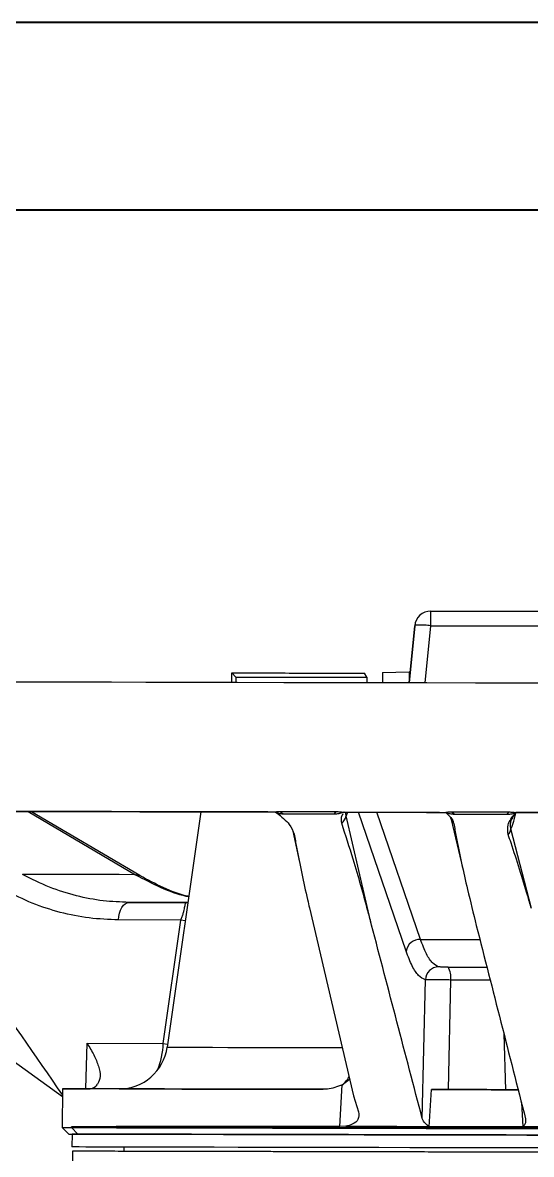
# Model space of a CAD drawing. Header units: millimetres. Extents: x 1890 to 4327, y 775 to 2498.
# Drawn here: x 2545.5 to 2624.2, y 2322.9 to 2497.9 of the extents above; entities that cross this region are included whole.
import ezdxf

# ---------------------------------------------------------------- set-up
doc = ezdxf.new("R2010")
doc.units = ezdxf.units.MM
doc.layers.add('AM_BOR', color=7, linetype='Continuous', lineweight=50)
doc.layers.add('粗实线', color=7, linetype='Continuous', lineweight=40)

# ---------------------------------------------------------------- blocks, each defined once
blk = doc.blocks.new('rA3')
at = {"layer": '粗实线'}
for p, q in [((753.384, 421.26), (333.384, 421.26)), ((748.384, 416.26), (358.384, 416.26))]:
    blk.add_line(p, q, dxfattribs=at)

msp = doc.modelspace()

# ---------------------------------------------------------------- linework, layer by layer
at = {"color": 7, "linetype": 'Continuous', "lineweight": 25}
for p, q in [((2608.656, 2404.656), (2608.661, 2406.917)), ((2641.636, 2406.846), (2608.661, 2406.917)), ((2608.661, 2406.917), (2608.661, 2406.917)), ((2608.661, 2406.917), (2641.636, 2406.846)), ((2606.167, 2404.661), (2605.298, 2395.804)), ((2605.298, 2395.804), (2606.167, 2404.661)), ((2606.167, 2404.661), (2606.167, 2404.661)), ((2607.786, 2395.798), (2608.656, 2404.656)), ((2608.656, 2404.656), (2641.631, 2404.585)), ((2601.184, 2397.407), (2605.328, 2397.55)), ((2605.328, 2397.55), (2605.325, 2396.075)), ((2605.328, 2397.55), (2605.469, 2397.55)), ((2577.876, 2395.862), (2577.879, 2397.359)), ((2577.879, 2397.359), (2578.514, 2396.725)), ((2578.514, 2396.725), (2578.512, 2395.861)), ((2598.785, 2396.696), (2598.391, 2397.322)), ((2598.785, 2396.696), (2598.783, 2395.818)), ((2602.713, 2395.811), (2598.783, 2395.819)), ((2601.184, 2397.407), (2601.181, 2395.814)), ((2546.413, 2375.931), (2563, 2366.155)), ((2563.656, 2366.01), (2546.808, 2375.93)), ((2573.08, 2375.874), (2567.886, 2339.48)), ((2584.635, 2375.849), (2584.795, 2375.734)), ((2585.417, 2375.261), (2584.795, 2375.734)), ((2585.335, 2375.931), (2593.975, 2375.913)), ((2585.335, 2375.931), (2585.826, 2375.58)), ((2585.826, 2375.58), (2593.726, 2375.563)), ((2593.975, 2375.913), (2593.726, 2375.563)), ((2595.257, 2375.833), (2595.207, 2375.827)), ((2595.55, 2375.254), (2595.475, 2375.862)), ((2595.764, 2375.832), (2595.55, 2375.254)), ((2599.51, 2358.355), (2595.55, 2375.254)), ((2604.842, 2354.32), (2597.496, 2375.828)), ((2607.055, 2356.148), (2600.322, 2375.822)), ((2610.914, 2375.839), (2611.067, 2375.688)), ((2610.984, 2375.8), (2610.977, 2375.793)), ((2611.663, 2374.987), (2611.814, 2374.714)), ((2611.814, 2374.713), (2613.589, 2367.088)), ((2611.89, 2375.874), (2620.748, 2375.855)), ((2611.89, 2375.874), (2612.308, 2375.523)), ((2612.308, 2375.523), (2620.408, 2375.506)), ((2620.748, 2375.855), (2620.408, 2375.506)), ((2621.817, 2375.77), (2621.712, 2375.656)), ((2624.209, 2360.943), (2621.051, 2373.245)), ((2587.313, 2372.902), (2588.34, 2368.069)), ((2562.003, 2361.878), (2570.858, 2361.859)), ((2570.858, 2361.859), (2569.197, 2361.862)), ((2571.08, 2361.862), (2570.858, 2361.859)), ((2570.858, 2361.859), (2571.079, 2361.858)), ((2589.885, 2361.02), (2596.69, 2331.947)), ((2569.989, 2359.145), (2560.359, 2359.165)), ((2567.278, 2340.071), (2569.989, 2359.145)), ((2570.676, 2359.034), (2569.989, 2359.145)), ((2551.681, 2331.785), (2515.392, 2358.116)), ((2607.342, 2328.439), (2607.815, 2349.902)), ((2611.382, 2332.93), (2611.736, 2349.873)), ((2619.965, 2341.533), (2620.201, 2332.911)), ((2555.312, 2333.05), (2555.491, 2340.096)), ((2555.491, 2340.096), (2567.278, 2340.071)), ((2567.278, 2340.071), (2567.956, 2339.97)), ((2594.949, 2333.676), (2596.085, 2334.53)), ((2551.684, 2333.058), (2551.671, 2327.058)), ((2560.487, 2333.039), (2555.963, 2333.049)), ((2594.594, 2327.199), (2594.949, 2333.676)), ((2608.421, 2327.177), (2608.741, 2332.936)), ((2596.69, 2331.947), (2597.481, 2329.493)), ((2622.664, 2330.95), (2622.865, 2327.146)), ((2551.671, 2327.058), (2552.669, 2326.056)), ((2553.09, 2327.055), (2553.09, 2327.158)), ((2554.068, 2326.053), (2553.09, 2327.055)), ((2553.169, 2326.055), (2553.165, 2324.055)), ((2595.508, 2327.264), (2594.594, 2327.199)), ((2608.326, 2327.237), (2608.421, 2327.177)), ((2622.929, 2327.205), (2622.865, 2327.146)), ((2561.165, 2324.037), (2561.163, 2323.379)), ((2553.263, 2323.396), (2552.938, 2302.028))]:
    msp.add_line(p, q, dxfattribs=at)
at = {"color": 7, "linetype": 'Continuous', "lineweight": 25, "flags": 128}
for points in [[(2577.876, 2395.864), (2573.311, 2395.874), (2566.22, 2395.889), (2559.264, 2395.904), (2552.46, 2395.918), (2545.822, 2395.933), (2539.365, 2395.946)], [(2630.577, 2395.75), (2623.059, 2395.766), (2615.55, 2395.782), (2608.065, 2395.798), (2600.621, 2395.814), (2593.235, 2395.83), (2585.923, 2395.845), (2578.701, 2395.861), (2571.585, 2395.876), (2564.589, 2395.891), (2557.731, 2395.906), (2551.025, 2395.92), (2544.485, 2395.934)], [(2546.75, 2375.93), (2550.208, 2375.923), (2555.97, 2375.911)], [(2563, 2366.155), (2560.466, 2366.161), (2558.025, 2366.166), (2555.681, 2366.171), (2553.438, 2366.176), (2551.299, 2366.18), (2549.266, 2366.184), (2547.343, 2366.189), (2545.531, 2366.192)], [(2563, 2366.155), (2563.356, 2366.128), (2563.654, 2366.011)], [(2560.359, 2359.165), (2560.407, 2359.703), (2560.513, 2360.216), (2560.671, 2360.685), (2560.876, 2361.094), (2561.121, 2361.428), (2561.397, 2361.675), (2561.695, 2361.827), (2562.003, 2361.878)], [(2607.055, 2356.148), (2608.431, 2356.145), (2609.811, 2356.142), (2611.195, 2356.139), (2612.582, 2356.136), (2613.973, 2356.133), (2615.366, 2356.13), (2616.235, 2356.128)], [(2611.332, 2351.867), (2612.352, 2351.865), (2613.374, 2351.862), (2614.398, 2351.86), (2615.425, 2351.858), (2616.454, 2351.856), (2617.324, 2351.854)], [(2617.833, 2349.86), (2617.725, 2349.86), (2616.722, 2349.863), (2615.72, 2349.865), (2614.721, 2349.867), (2613.723, 2349.869), (2612.729, 2349.871), (2611.736, 2349.873)], [(2567.886, 2339.48), (2567.898, 2339.479), (2568.175, 2339.479), (2568.816, 2339.477), (2569.817, 2339.475), (2571.172, 2339.472), (2572.872, 2339.469), (2574.907, 2339.464), (2577.264, 2339.459), (2579.928, 2339.454), (2582.882, 2339.447), (2586.11, 2339.44), (2589.589, 2339.433), (2593.3, 2339.425), (2594.896, 2339.422)], [(2592.004, 2332.971), (2587.343, 2332.981), (2582.883, 2332.991), (2578.647, 2333), (2574.657, 2333.009), (2570.932, 2333.017), (2567.491, 2333.024), (2564.353, 2333.031), (2561.533, 2333.037), (2559.046, 2333.042), (2556.905, 2333.047), (2555.119, 2333.05), (2553.7, 2333.054), (2552.653, 2333.056), (2551.984, 2333.057), (2551.696, 2333.058), (2551.791, 2333.058), (2552.269, 2333.057), (2553.127, 2333.055), (2554.361, 2333.052), (2555.963, 2333.049)], [(2622.162, 2332.907), (2620.815, 2332.91), (2619.073, 2332.913), (2617.335, 2332.917), (2615.602, 2332.921), (2613.876, 2332.925), (2612.156, 2332.928), (2610.444, 2332.932), (2608.741, 2332.936)], [(2611.382, 2332.93), (2612.475, 2332.928), (2613.571, 2332.925), (2614.67, 2332.923), (2615.772, 2332.921), (2616.876, 2332.918), (2617.982, 2332.916), (2619.091, 2332.913), (2620.201, 2332.911)], [(2551.671, 2327.058), (2551.771, 2327.058), (2552.24, 2327.057), (2553.09, 2327.055)], [(2552.669, 2326.056), (2552.767, 2326.056), (2553.23, 2326.055), (2554.068, 2326.053)], [(2553.09, 2327.158), (2554.31, 2327.156), (2555.883, 2327.152), (2557.802, 2327.148), (2560.058, 2327.143), (2562.639, 2327.138), (2565.533, 2327.131), (2568.726, 2327.125), (2572.202, 2327.117), (2575.944, 2327.109), (2579.934, 2327.101), (2584.152, 2327.092), (2588.578, 2327.082), (2593.19, 2327.072), (2597.967, 2327.062), (2602.883, 2327.051), (2607.916, 2327.041), (2613.041, 2327.03), (2618.232, 2327.019), (2623.465, 2327.007), (2628.714, 2326.996)], [(2553.09, 2327.055), (2554.31, 2327.052), (2555.883, 2327.049), (2557.802, 2327.045), (2560.058, 2327.04), (2562.639, 2327.034), (2565.533, 2327.028), (2568.726, 2327.021), (2572.202, 2327.014), (2575.944, 2327.006), (2579.933, 2326.997), (2584.152, 2326.988), (2588.578, 2326.979), (2593.19, 2326.969), (2597.966, 2326.959), (2602.883, 2326.948), (2607.916, 2326.937), (2613.04, 2326.926), (2618.232, 2326.915), (2623.465, 2326.904), (2628.714, 2326.893)], [(2625.4, 2325.9), (2620.333, 2325.911), (2615.296, 2325.922), (2610.313, 2325.932), (2605.409, 2325.943), (2600.605, 2325.953), (2595.926, 2325.963), (2591.393, 2325.973), (2587.029, 2325.982), (2582.853, 2325.991), (2578.886, 2325.999), (2575.147, 2326.007), (2571.653, 2326.015), (2568.422, 2326.022), (2565.468, 2326.028), (2562.806, 2326.034), (2560.448, 2326.039), (2558.405, 2326.043), (2556.688, 2326.047), (2555.305, 2326.05), (2554.261, 2326.052), (2553.563, 2326.054), (2553.213, 2326.055), (2553.169, 2326.055)], [(2554.068, 2326.053), (2555.272, 2326.05), (2556.825, 2326.047), (2558.718, 2326.043), (2560.944, 2326.038), (2563.491, 2326.032), (2566.346, 2326.026), (2569.497, 2326.02), (2572.926, 2326.012), (2576.618, 2326.004), (2580.555, 2325.996), (2584.717, 2325.987), (2589.084, 2325.978), (2593.635, 2325.968), (2598.347, 2325.958), (2603.198, 2325.947), (2608.164, 2325.937), (2613.22, 2325.926), (2618.343, 2325.915), (2623.506, 2325.904), (2628.685, 2325.893)], [(2595.508, 2327.264), (2597.064, 2327.261), (2598.634, 2327.257), (2600.218, 2327.254), (2601.816, 2327.251), (2603.427, 2327.247), (2605.049, 2327.244), (2606.683, 2327.24), (2608.326, 2327.237)], [(2622.929, 2327.205), (2624.628, 2327.202), (2626.327, 2327.198), (2628.027, 2327.195), (2629.726, 2327.191), (2631.423, 2327.187), (2633.118, 2327.184), (2634.81, 2327.18), (2636.497, 2327.176)], [(2625.396, 2323.9), (2620.329, 2323.911), (2615.292, 2323.922), (2610.309, 2323.932), (2605.404, 2323.943), (2600.601, 2323.953), (2595.922, 2323.963), (2591.389, 2323.973), (2587.025, 2323.982), (2582.849, 2323.991), (2578.882, 2323.999), (2575.143, 2324.007), (2571.649, 2324.015), (2568.418, 2324.022), (2565.464, 2324.028), (2562.801, 2324.034), (2560.443, 2324.039), (2558.401, 2324.043), (2556.684, 2324.047), (2555.3, 2324.05), (2554.257, 2324.052), (2553.558, 2324.054), (2553.208, 2324.055), (2553.165, 2324.055)]]:
    msp.add_lwpolyline(points, dxfattribs=at)
at = {"color": 7, "linetype": 'Continuous', "lineweight": 25}
for centre, radius, start, end in [((2608.655, 2404.417), 2.5, 89.87751, 174.39392), ((2608.655, 2404.417), 2.5, 89.87751, 174.39392), ((2593.749, 2375.534), 1.823, 308.25504, 351.17437), ((2613.27, 2375.157), 1.522, 197.80201, 225.85834), ((2619.313, 2373.513), 1.759, 318.63519, 351.23149), ((2588.759, 2373.252), 1.488, 193.75442, 213.93144), ((2606.962, 2354.008), 2.143, 87.51436, 171.60882), ((2609.88, 2349.84), 2.066, 90.16378, 178.29517), ((2608.879, 2350.332), 2.894, 350.88042, 32.03121), ((2556.132, 2340.312), 11.149, 336.94632, 358.7596), ((2560.461, 2340.539), 7.5, 269.87751, 351.87751), ((2591.726, 2337.207), 4.862, 309.67622, 331.69155)]:
    msp.add_arc(centre, radius, start, end, dxfattribs=at)
for points in [[(2608.656, 2404.656), (2608.332, 2404.684), (2607.683, 2404.74), (2606.864, 2404.765), (2606.287, 2404.743), (2606.207, 2404.688), (2606.167, 2404.661)], [(2569.197, 2361.862), (2567.876, 2361.865), (2565.235, 2361.871), (2563.08, 2361.875), (2562.003, 2361.878)], [(2700.063, 2323.082), (2699.942, 2323.082), (2699.699, 2323.083), (2697.75, 2323.087), (2694.674, 2323.093), (2690.41, 2323.102), (2685.062, 2323.114), (2678.713, 2323.127), (2671.474, 2323.143), (2663.468, 2323.16), (2654.832, 2323.178), (2645.715, 2323.198), (2636.271, 2323.218), (2626.663, 2323.239), (2617.055, 2323.259), (2607.611, 2323.279), (2598.494, 2323.299), (2589.858, 2323.317), (2581.852, 2323.334), (2574.613, 2323.35), (2568.264, 2323.364), (2562.916, 2323.375), (2558.653, 2323.384), (2555.577, 2323.391), (2553.627, 2323.395), (2553.384, 2323.396), (2553.263, 2323.396)], [(2626.663, 2323.239), (2623.805, 2323.245), (2618.089, 2323.257), (2609.662, 2323.275), (2601.526, 2323.292), (2593.819, 2323.309), (2586.675, 2323.324), (2580.215, 2323.338), (2574.55, 2323.35), (2569.777, 2323.36), (2565.972, 2323.369), (2563.228, 2323.375), (2561.488, 2323.378), (2561.271, 2323.379), (2561.163, 2323.379)]]:
    msp.add_open_spline(points, degree=3, dxfattribs=at)
for points, knots in [([(2577.879, 2397.359), (2581.246, 2397.353), (2587.994, 2397.341), (2594.92, 2397.328), (2598.391, 2397.322)], [0, 0, 0, 0, 0.4988559, 1, 1, 1, 1]), ([(2578.514, 2396.725), (2581.841, 2396.721), (2588.51, 2396.712), (2595.354, 2396.701), (2598.785, 2396.696)], [0, 0, 0, 0, 0.498853, 1, 1, 1, 1]), ([(2537.36, 2375.959), (2540.976, 2375.951), (2548.243, 2375.935), (2559.864, 2375.909), (2571.98, 2375.883), (2580.4, 2375.865), (2584.63, 2375.856)], [0, 0, 0, 0, 0.2462727, 0.4950304, 0.7462729, 1, 1, 1, 1]), ([(2584.635, 2375.849), (2581.432, 2375.856), (2575.014, 2375.87), (2566.278, 2375.889), (2558.358, 2375.906), (2551.226, 2375.921), (2544.241, 2375.936), (2539.745, 2375.946), (2537.498, 2375.951)], [0, 0, 0, 0, 0.19237286, 0.38549459, 0.53836149, 0.69122839, 0.8456142, 1, 1, 1, 1]), ([(2584.63, 2375.856), (2584.64, 2375.864), (2584.655, 2375.878), (2584.806, 2375.908), (2585.026, 2375.927), (2585.222, 2375.931), (2585.323, 2375.931), (2585.335, 2375.931)], [0, 0, 0, 0, 0.3360223, 0.5579813, 0.7819403, 0.9725676, 1, 1, 1, 1]), ([(2584.63, 2375.856), (2584.741, 2375.799), (2585.015, 2375.659), (2585.452, 2375.588), (2585.753, 2375.582), (2585.826, 2375.58)], [0, 0, 0, 0, 0.33920621, 0.83862702, 1, 1, 1, 1]), ([(2584.796, 2375.735), (2585.55, 2375.139), (2586.896, 2374.073), (2587.332, 2372.927), (2587.525, 2372.421)], [0, 0, 0, 0, 0.5596946, 1, 1, 1, 1]), ([(2593.726, 2375.563), (2593.979, 2375.574), (2594.458, 2375.595), (2594.898, 2375.757), (2595.106, 2375.834)], [0, 0, 0, 0, 0.5274406, 1, 1, 1, 1]), ([(2593.975, 2375.913), (2594.076, 2375.911), (2594.278, 2375.909), (2594.566, 2375.89), (2594.848, 2375.862), (2595.008, 2375.842), (2595.093, 2375.835), (2595.106, 2375.834)], [0, 0, 0, 0, 0.21002082, 0.42148121, 0.61074553, 0.94244522, 1, 1, 1, 1]), ([(2594.878, 2374.102), (2594.828, 2374.423), (2594.747, 2374.954), (2595.013, 2375.438), (2595.119, 2375.63)], [0, 0, 0, 0, 0.6047847, 1, 1, 1, 1]), ([(2595.106, 2375.834), (2597.742, 2375.828), (2603.014, 2375.817), (2608.344, 2375.805), (2611.008, 2375.799)], [0, 0, 0, 0, 0.5001571, 1, 1, 1, 1]), ([(2595.207, 2375.827), (2597.822, 2375.821), (2603.05, 2375.81), (2608.335, 2375.798), (2610.977, 2375.793)], [0, 0, 0, 0, 0.5001595, 1, 1, 1, 1]), ([(2610.977, 2375.793), (2611.409, 2375.382), (2611.995, 2374.824), (2612.165, 2374.223), (2612.21, 2374.065)], [0, 0, 0, 0, 0.7373515, 1, 1, 1, 1]), ([(2611.008, 2375.799), (2611.037, 2375.806), (2611.094, 2375.819), (2611.285, 2375.85), (2611.547, 2375.869), (2611.75, 2375.874), (2611.865, 2375.874), (2611.89, 2375.874)], [0, 0, 0, 0, 0.2814646, 0.5659598, 0.7573018, 0.9482948, 1, 1, 1, 1]), ([(2611.008, 2375.799), (2611.193, 2375.721), (2611.579, 2375.558), (2612.057, 2375.535), (2612.308, 2375.523)], [0, 0, 0, 0, 0.4773597, 1, 1, 1, 1]), ([(2620.408, 2375.506), (2620.565, 2375.512), (2620.959, 2375.525), (2621.423, 2375.63), (2621.683, 2375.747), (2621.749, 2375.777)], [0, 0, 0, 0, 0.3322049, 0.8309967, 1, 1, 1, 1]), ([(2620.633, 2372.35), (2620.565, 2372.858), (2620.413, 2374.005), (2621.246, 2375.066), (2621.711, 2375.657)], [0, 0, 0, 0, 0.4426348, 1, 1, 1, 1]), ([(2620.748, 2375.855), (2620.849, 2375.854), (2621.052, 2375.852), (2621.32, 2375.833), (2621.564, 2375.805), (2621.684, 2375.785), (2621.741, 2375.778), (2621.749, 2375.777)], [0, 0, 0, 0, 0.2099462, 0.4212951, 0.6110203, 0.9471646, 1, 1, 1, 1]), ([(2621.712, 2375.656), (2621.448, 2375.266), (2621.05, 2374.675), (2620.909, 2373.983), (2620.938, 2373.619), (2620.983, 2373.434), (2621.016, 2373.333), (2621.036, 2373.281), (2621.047, 2373.255), (2621.05, 2373.248), (2621.051, 2373.246), (2621.051, 2373.245), (2621.051, 2373.245), (2621.051, 2373.245)], [0, 0, 0, 0, 0.4928292, 0.7454599, 0.8721173, 0.9358438, 0.9678536, 0.9916466, 0.9977503, 0.9993549, 0.9997963, 0.9999274, 1, 1, 1, 1]), ([(2621.051, 2373.245), (2621.128, 2373.43), (2621.273, 2373.778), (2621.494, 2374.486), (2621.68, 2375.098), (2621.78, 2375.65), (2621.812, 2375.821)], [0, 0, 0, 0, 0.2844413, 0.5330292, 0.8550922, 1, 1, 1, 1]), ([(2621.749, 2375.777), (2626.161, 2375.767), (2634.944, 2375.749), (2648.002, 2375.721), (2660.811, 2375.694), (2669.11, 2375.677), (2673.239, 2375.668)], [0, 0, 0, 0, 0.2537268, 0.5049693, 0.7537271, 1, 1, 1, 1]), ([(2673.165, 2375.661), (2669.953, 2375.667), (2663.518, 2375.681), (2654.353, 2375.7), (2645.791, 2375.719), (2637.846, 2375.736), (2629.846, 2375.753), (2624.493, 2375.764), (2621.817, 2375.77)], [0, 0, 0, 0, 0.1923705, 0.3854898, 0.5383578, 0.6912259, 0.8456129, 1, 1, 1, 1]), ([(2522.449, 2374.591), (2527.963, 2366.529), (2537.679, 2352.324), (2547.455, 2338.185), (2551.682, 2332.071)], [0, 0, 0, 0, 0.5675786, 1, 1, 1, 1]), ([(2599.51, 2358.355), (2599.331, 2359.034), (2598.434, 2362.433), (2596.963, 2367.681), (2595.478, 2372.253), (2594.878, 2374.102)], [0, 0, 0, 0, 0.1295721, 0.6478768, 1, 1, 1, 1]), ([(2612.21, 2374.065), (2612.333, 2373.385), (2612.952, 2369.984), (2614.098, 2364.734), (2615.232, 2360.167), (2615.69, 2358.318)], [0, 0, 0, 0, 0.1295185, 0.6476203, 1, 1, 1, 1]), ([(2587.525, 2372.421), (2587.646, 2371.747), (2588.256, 2368.374), (2589.066, 2364.572), (2589.787, 2361.445), (2589.885, 2361.02)], [0, 0, 0, 0, 0.1776255, 0.8881599, 1, 1, 1, 1]), ([(2624.209, 2360.943), (2624.013, 2361.618), (2623.031, 2364.996), (2621.846, 2368.799), (2620.778, 2371.924), (2620.633, 2372.35)], [0, 0, 0, 0, 0.1775689, 0.8878728, 1, 1, 1, 1]), ([(2562.003, 2361.878), (2560.662, 2361.926), (2557.924, 2362.026), (2553.801, 2362.831), (2549.607, 2364.135), (2546.907, 2365.498), (2545.531, 2366.192)], [0, 0, 0, 0, 0.2354209, 0.48057, 0.7354347, 1, 1, 1, 1]), ([(2563, 2366.155), (2564.293, 2365.472), (2566.832, 2364.131), (2569.607, 2363.085), (2571.064, 2362.798), (2571.21, 2362.769)], [0, 0, 0, 0, 0.4830694, 0.9484274, 1, 1, 1, 1]), ([(2571.214, 2362.798), (2571.131, 2362.815), (2569.795, 2363.091), (2567.243, 2364.098), (2564.854, 2365.372), (2563.656, 2366.01)], [0, 0, 0, 0, 0.0316795, 0.5146214, 1, 1, 1, 1]), ([(2560.359, 2359.165), (2558.837, 2359.224), (2555.804, 2359.342), (2551.341, 2360.253), (2546.993, 2361.644), (2544.244, 2363.036), (2542.87, 2363.731)], [0, 0, 0, 0, 0.2514799, 0.5012785, 0.7507527, 1, 1, 1, 1]), ([(2569.989, 2359.145), (2570.064, 2359.323), (2570.21, 2359.67), (2570.383, 2360.204), (2570.505, 2360.685), (2570.62, 2361.239), (2570.707, 2361.742), (2570.807, 2361.82), (2570.858, 2361.859)], [0, 0, 0, 0, 0.1251651, 0.2440023, 0.362149, 0.4834229, 0.7377951, 1, 1, 1, 1]), ([(2607.342, 2328.439), (2606.036, 2333.421), (2603.425, 2343.384), (2600.815, 2353.364), (2599.51, 2358.355)], [0, 0, 0, 0, 0.4999998, 1, 1, 1, 1]), ([(2615.69, 2358.318), (2616.96, 2353.328), (2619.5, 2343.348), (2622.042, 2333.386), (2623.313, 2328.405)], [0, 0, 0, 0, 0.4999999, 1, 1, 1, 1]), ([(2609.874, 2351.907), (2609.557, 2352.062), (2608.909, 2352.381), (2607.957, 2353.774), (2607.36, 2355.346), (2607.055, 2356.148)], [0, 0, 0, 0, 0.3189724, 0.6523087, 1, 1, 1, 1]), ([(2607.815, 2349.902), (2607.464, 2350.073), (2606.766, 2350.413), (2605.764, 2351.902), (2605.151, 2353.512), (2604.842, 2354.32)], [0, 0, 0, 0, 0.3342946, 0.6658535, 1, 1, 1, 1]), ([(2611.332, 2351.867), (2611.17, 2351.867), (2610.844, 2351.869), (2610.455, 2351.874), (2610.2, 2351.881), (2610.045, 2351.888), (2609.928, 2351.897), (2609.892, 2351.903), (2609.874, 2351.907)], [0, 0, 0, 0, 0.2492901, 0.4985495, 0.6241649, 0.7490284, 0.8744685, 1, 1, 1, 1]), ([(2611.736, 2349.873), (2611.326, 2349.881), (2610.69, 2349.893), (2609.853, 2349.905), (2609.237, 2349.91), (2608.698, 2349.912), (2608.121, 2349.91), (2607.936, 2349.905), (2607.815, 2349.902)], [0, 0, 0, 0, 0.2309533, 0.3576683, 0.4887983, 0.6215768, 0.7530258, 1, 1, 1, 1]), ([(2555.491, 2340.096), (2555.863, 2339.487), (2556.607, 2338.269), (2557.315, 2336.54), (2557.672, 2334.922), (2557.308, 2334.146), (2557.126, 2333.758)], [0, 0, 0, 0, 0.2505535, 0.5002592, 0.7500542, 1, 1, 1, 1]), ([(2555.963, 2333.049), (2556.266, 2333.122), (2556.654, 2333.217), (2557.041, 2333.66), (2557.126, 2333.758)], [0, 0, 0, 0, 0.7808049, 1, 1, 1, 1]), ([(2560.526, 2333.039), (2560.502, 2333.039), (2560.389, 2333.039), (2561.035, 2333.038), (2562.514, 2333.035), (2564.921, 2333.03), (2568.135, 2333.023), (2572.115, 2333.014), (2576.74, 2333.004), (2581.912, 2332.993), (2586.992, 2332.982), (2590.515, 2332.975), (2592.005, 2332.971)], [0, 0, 0, 0, 0.0298522, 0.1417815, 0.2546514, 0.3682744, 0.4818904, 0.5947604, 0.7066966, 0.8153979, 0.9219292, 1, 1, 1, 1]), ([(2594.949, 2333.676), (2594.193, 2333.38), (2593.224, 2333), (2592.223, 2332.977), (2592.004, 2332.971)], [0, 0, 0, 0, 0.7807887, 1, 1, 1, 1]), ([(2608.741, 2332.936), (2609.061, 2332.935), (2609.701, 2332.934), (2610.651, 2332.931), (2611.199, 2332.93), (2611.382, 2332.93)], [0, 0, 0, 0, 0.3996834, 0.7993643, 1, 1, 1, 1]), ([(2620.201, 2332.911), (2620.571, 2332.91), (2621.301, 2332.909), (2621.88, 2332.907), (2622.165, 2332.907)], [0, 0, 0, 0, 0.5075978, 1, 1, 1, 1]), ([(2597.481, 2329.493), (2597.523, 2329.086), (2597.6, 2328.332), (2596.745, 2327.56), (2595.862, 2327.349), (2595.508, 2327.264)], [0, 0, 0, 0, 0.413014, 0.7645313, 1, 1, 1, 1]), ([(2608.326, 2327.237), (2608.007, 2327.5), (2607.533, 2327.89), (2607.389, 2328.305), (2607.342, 2328.439)], [0, 0, 0, 0, 0.675436, 1, 1, 1, 1]), ([(2623.313, 2328.405), (2623.332, 2328.122), (2623.36, 2327.703), (2623.035, 2327.328), (2622.929, 2327.205)], [0, 0, 0, 0, 0.6730898, 1, 1, 1, 1]), ([(2594.594, 2327.199), (2592.737, 2327.201), (2589.022, 2327.206), (2583.718, 2327.21), (2578.655, 2327.212), (2573.942, 2327.212), (2569.648, 2327.211), (2565.751, 2327.207), (2562.25, 2327.201), (2558.687, 2327.192), (2555.338, 2327.179), (2553.843, 2327.165), (2553.09, 2327.158)], [0, 0, 0, 0, 0.0890148, 0.1780296, 0.2696304, 0.3612313, 0.4502461, 0.5392609, 0.6308618, 0.7224627, 0.8600618, 1, 1, 1, 1]), ([(2622.865, 2327.146), (2620.432, 2327.152), (2615.564, 2327.164), (2610.802, 2327.173), (2608.421, 2327.177)], [0, 0, 0, 0, 0.4998371, 1, 1, 1, 1])]:
    msp.add_open_spline(points, degree=3, knots=knots, dxfattribs=at)

# ---------------------------------------------------------------- block references
at = {"layer": 'AM_BOR', "xscale": 5.80078125, "yscale": 5.80078125, "zscale": 5.80078125}
msp.add_blockref('rA3', (-43.587, 54.271), dxfattribs=at)

doc.saveas('drawing.dxf')
